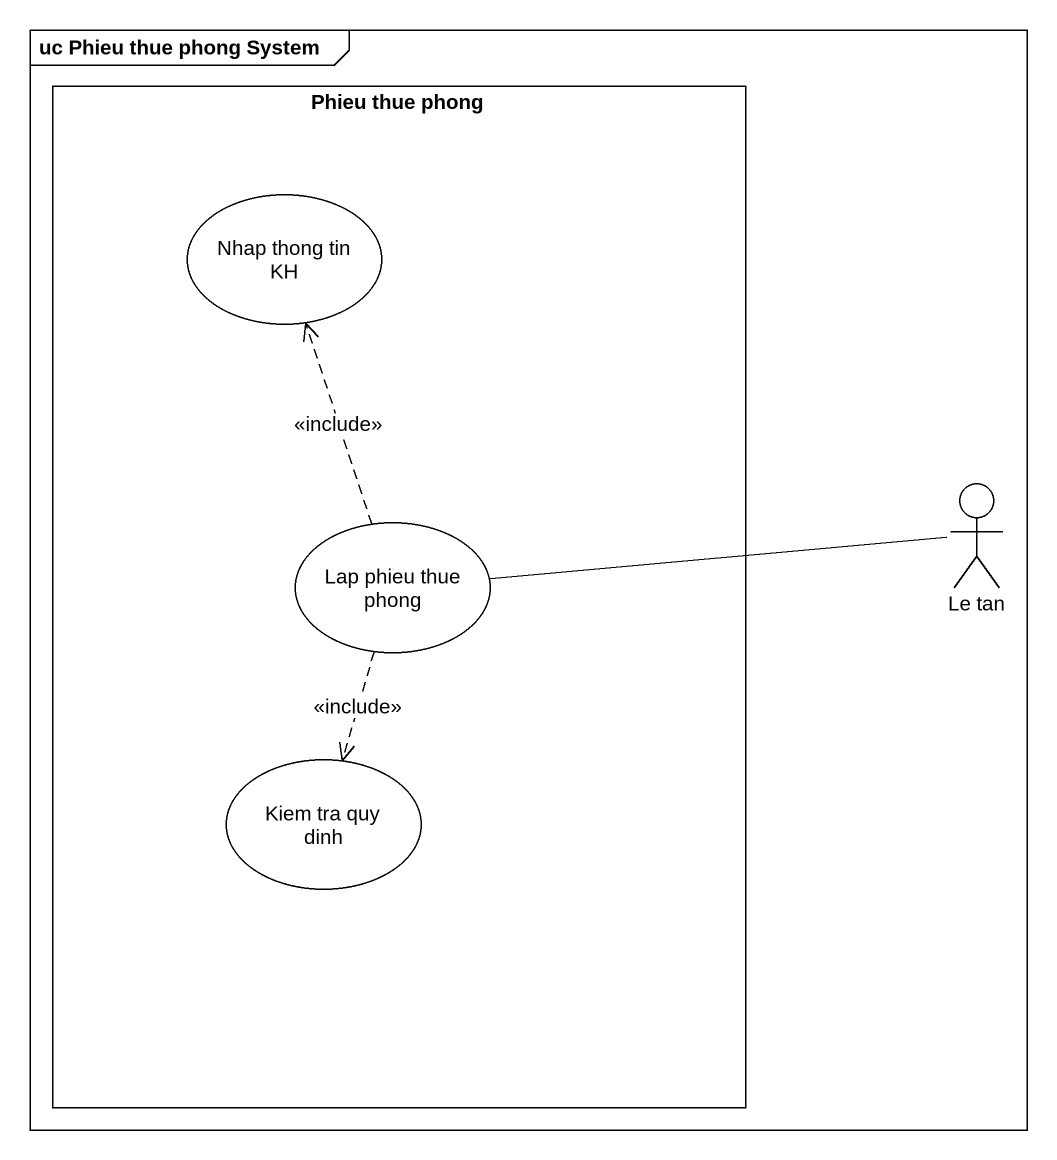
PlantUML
@startuml
mainframe uc Phieu thue phong System
rectangle "Phieu thue phong" as Phieu_thue_phong {
  usecase "Nhap thong tin KH" as Nhap_thong_tin_KH
  usecase "Lap phieu thue phong" as Lap_phieu_thue_phong
  usecase "Kiem tra quy dinh" as Kiem_tra_quy_dinh
}
actor "Le tan" as Le_tan
Lap_phieu_thue_phong .up.> Nhap_thong_tin_KH : <<include>>
Lap_phieu_thue_phong ..> Kiem_tra_quy_dinh : <<include>>
Le_tan -left- Lap_phieu_thue_phong
@enduml
